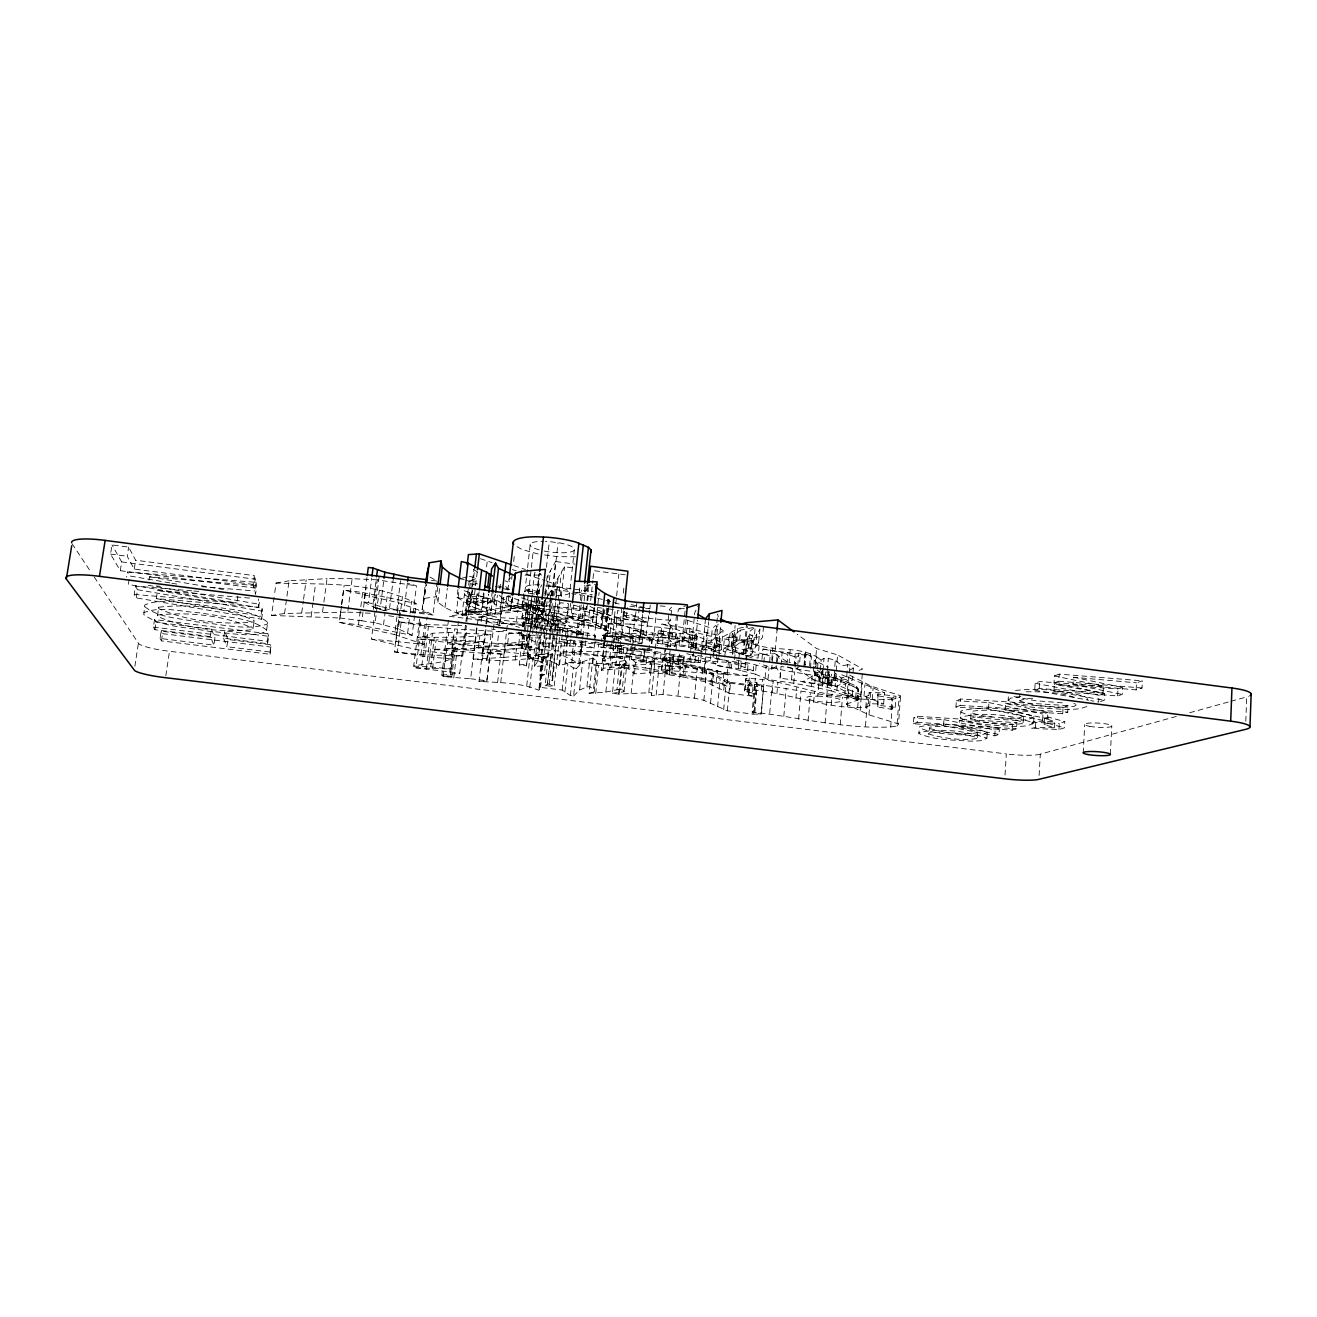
<?xml version="1.0" encoding="UTF-8"?>
<svg xmlns="http://www.w3.org/2000/svg" width="1317" height="1317" viewBox="0 0 1317 1317"><rect width="100%" height="100%" fill="white"/><g stroke="black" fill="none" stroke-linecap="round" stroke-linejoin="round"><path stroke-width="0.75" stroke-dasharray="5 3.75" d="M158.649 607.236L158.649 608.586C187.376 621.377 222.738 625.114 253.918 621.953L254.28 620.636C226.376 607.466 189.22 603.63 158.649 607.236L157.464 616.372C186.356 628.966 221.569 632.67 252.831 629.658L254.28 620.636M575.661 593.308L584.304 591.596L586.97 589.769L587.036 587.58L584.419 585.16M1245.816 721.255L1246.705 696.923A34.654 5.959 2.4 0 0 1248.697 696.281M686.091 619.023L684.182 639.124C654.154 635.024 617.936 642.12 592.601 622.085L592.732 619.171L582.015 620.933L585.736 586.016L589.539 584.633M1136.143 689.91L1136.489 682.815L1142.382 680.84L1142.037 688.001L1136.143 689.91L1073.092 684.346L1073.487 677.267L1136.489 682.815M1117.623 695.936L1117.968 688.989L1122.561 687.458L1122.232 694.438L1117.623 695.936L1053.946 691.244L1054.324 684.346L1117.968 688.989M1103.053 693.088L1103.416 686.124L1054.407 675.95L1054.012 683.013L1103.053 693.088L1039.278 688.495L1034.734 690.19L1035.129 683.293L1039.689 681.564L1103.416 686.124M1100.518 701.484L1104.222 700.282L1104.568 693.466L1054.324 684.346M1110.379 754.246L1111.795 725.733M1083.216 752.978L1084.714 724.63M1104.568 693.466L1099.02 695.31L1098.674 702.093L1090.674 700.595M1005.167 709.945L1062.704 713.765L1067.741 712.135L1068.087 705.632L960.702 698.998L956.356 700.743L955.944 707.114L988.524 708.99L1042.587 720.3L1047.509 718.703L1047.871 712.382L1005.562 703.525L1005.167 709.945L1047.509 718.703M1054.538 727.791L1054.884 721.617L1044.463 718.325L1044.118 724.531L1054.538 727.791L1035.442 727.297L1031.853 728.433L1032.215 722.342L1035.788 721.173L1054.884 721.617M1054.012 683.013L1058.852 681.218L1059.247 674.09L1142.382 680.84M1058.967 729.486L1059.312 723.362L1064.794 721.634L1064.465 727.824L1058.967 729.486L1031.853 728.433M1062.704 713.765L1063.066 707.311L1068.087 705.632M1035.442 727.297L1035.788 721.173M1039.278 688.495L1039.689 681.564M1039.097 775.466L1040.315 754.164L1177.908 716.004M1042.587 720.3L1042.949 714.012L1047.871 712.382M1044.118 724.531L1047.92 723.329L1048.283 717.09L1064.794 721.634M1023.161 722.473L1023.539 716.283C1007.521 711.065 989.166 708.842 972.242 711.196L971.057 712.431L970.662 718.605C986.713 723.659 1004.822 725.848 1021.729 723.659L1023.161 722.473C1006.945 715.493 987.322 719.411 971.057 712.431M1033.631 723.017L1033.993 716.794C1011.9 708.381 984.359 705.336 961.015 710.966L960.291 718.111C976.605 725.782 996.113 725.008 1013.909 726.424A27.822 4.33 3.8 0 0 1028.083 725.568L1033.631 723.017C1011.44 714.719 984.029 711.69 960.603 717.139L960.291 718.111M1086.821 706.538L1081.043 708.414A30.159 5.005 3.4 0 1 1065.338 709.468C1046.406 707.937 1025.186 709.155 1008.131 700.348L1008.443 695.376M1005.036 774.972L1006.303 753.917L169.498 651.273A27.542 4.05 8 0 1 138.417 643.239L92.305 574.097M1012.164 730.178L1012.543 724.169L1016.889 722.704L1016.526 728.778L1012.164 730.178L958.941 726.54L959.336 720.547L1012.543 724.169M1076.236 704.924L1074.425 706.274C1056.267 708.826 1036.528 706.669 1019.391 700.842L1019.786 694.207M988.524 708.99L988.935 702.587L956.356 700.743M986.927 738.195L987.306 732.384C966.448 725.091 941.227 721.914 919.414 726.869L918.871 733.52C934.444 740.253 952.537 739.808 969.312 741.109A25.846 3.786 4.2 0 0 982.219 740.434L986.927 738.195C966.003 731.001 940.881 727.84 919.019 732.647L918.871 733.52M994.747 735.841L995.109 729.98L999.373 728.548L999.01 734.458L994.747 735.841L943.548 725.618L913.405 723.79L913.833 717.847L917.587 716.333L1016.889 722.704M977.247 737.668L977.609 731.873C962.546 727.313 945.606 725.107 929.786 727.149L928.452 733.997C943.565 738.425 960.307 740.598 976.095 738.705L977.247 737.668C962.134 733.174 945.227 730.984 929.374 732.927L928.452 733.997M955.944 707.114L960.274 705.418L960.702 698.998M943.548 725.618L943.96 719.642L913.833 717.847M913.405 723.79L917.159 722.325L917.587 716.333M892.728 699.179C845.86 702.191 800.176 689.12 754.625 684.247L752.188 712.069C797.921 716.942 843.868 729.272 890.704 726.951L892.728 699.179L898.984 698.076L900.565 695.755L871.146 686.124L848.708 674.633L846.403 704.167L868.973 714.851L898.523 723.906L900.565 695.755M895.181 707.377L895.988 696.265L877.896 693.977L877.879 707.015L890.983 709.205L895.181 707.377L877.056 705.105M890.704 726.951L896.959 725.996L899.149 696.989M877.879 707.015L877.896 693.977M883.658 703.986L884.481 692.808L841.448 674.683L840.542 686.338L883.658 703.986L868.298 703.739L869.138 692.61L884.481 692.808M890.983 709.205L891.79 698.175L895.988 696.265M846.403 704.167L860.363 699.162L862.355 673.02M860.133 710.851L862.355 681.827M864.034 696.15L864.907 684.758M754.625 684.247L763.547 686.47L761.144 714.176L754.871 712.826L757.291 682.815L749.505 682.914L753.159 685.202L752.188 696.166L748.468 694.685L748.978 693.68L756.32 693.894L744.517 691.31L744.994 689.647C785.623 690.734 824.442 709.995 865.812 707.278L866.652 696.298L870.751 694.322L869.138 692.61M865.483 726.177L867.574 698.603M868.973 714.851L871.146 686.124M872.249 699.426L873.105 688.133M844.856 695.244L845.744 683.902M820.343 670.172L821.166 660.097L823.998 658.385L828.327 658.368L835.291 660.261L834.336 672.411L841.168 677.893L846.683 676.74L847.621 664.706L850.025 665.019L853.367 668.163L852.445 680.082L840.542 686.338M849.399 673.036L850.025 665.019M847.358 706.686L848.214 695.738C813.231 695.508 780.652 678.271 745.982 678.469L744.517 691.31M848.263 694.273L849.136 682.881L815.75 672.065L781.063 666.501L780.059 678.222C805.955 681.383 831.85 686.75 855.704 697.598C858.849 707.064 860.199 688.297 856.577 686.289L849.136 682.881M857.663 700.479L852.165 697.582L853.037 686.289C823.372 672.888 789.393 674.88 759.662 663.603M855.704 697.598L856.577 686.289M856.972 700.134L857.828 688.906M857.416 700.15L858.289 688.939M857.696 707.328L858.536 696.364L866.652 696.298M828.113 671.127L827.076 684.165L828.788 684.955L830.764 685.202L831.653 674.172M852.165 697.582L831.257 690.898L832.179 679.44M831.257 704.891L832.13 693.944M819.125 681.07C827.965 688.231 829.677 682.436 828.558 671.868L829.545 671.999L828.607 683.721L827.619 683.589L833.793 681.202L834.418 673.316M835.027 673.399L833.793 681.202M860.363 699.162L835.11 686.091L837.579 654.928L816.54 648.54L797.229 634.234M827.57 684.149L835.818 680.691L836.443 672.789M836.921 690.273L837.826 678.782M840.279 724.679L842.436 697.203M759.102 645.758L758.016 658.138L750.542 655.8L751.645 643.371C772.371 651.899 797.098 645.709 816.705 656.87L815.7 669.052L818.697 671.143M814.795 683.721L815.75 672.065M813.643 702.323L814.532 691.343M817.939 663.867L816.968 675.819L813.741 675.407L802.596 681.844L836.986 686.206L848.938 679.885L821.923 676.444L822.565 668.476M819.19 681.416L819.075 671.357M817.725 696.1L826.763 696.693A17.45 2.848 4.7 0 1 841.3 700.776A17.45 2.848 4.7 0 1 825.561 702.241L821.067 701.862A17.45 2.848 4.7 0 1 810.383 696.397L817.725 696.1L819.882 670.962M819.981 682.107L820.771 672.328M821.199 676.115L821.841 668.147M823.026 670.551L823.998 658.385M822.104 683.128L823.059 671.423M822.598 686.157L823.537 674.567M824.837 683.753L825.775 672.065L829.545 671.999M825.957 678.337L826.055 677.086L828.311 677.284L826.763 696.693M827.356 670.551L828.327 658.368M827.389 684.198L828.327 672.51M825.117 723.049L827.323 695.557M828.788 684.955L829.677 673.925M810.465 668.213L811.47 656.014L800.308 654.434L799.287 666.649L794.991 669.283L786.298 666.517M798.629 719.28L800.917 691.688M803.88 666.995L804.885 654.779M805.362 651.833L804.341 664.147L807.848 665.217M804.934 666.386L805.938 654.137L798.793 653.216L795.205 653.858L762.856 649.051L761.786 661.315M809.609 665.743L810.613 653.462M808.078 721.008L810.334 693.499M831.257 690.898L811.338 686.437L812.276 674.88M818.598 677.317L813.247 672.394L813.741 666.353M813.906 664.344L814.235 660.327L828.442 667.176M835.11 686.091L813.972 680.066L815.108 666.27M815.256 664.295L816.54 648.54M786.973 664.542L788.01 652.294M783.813 716.267L786.15 688.544M790.151 650.203L789.113 662.533L796.719 663.34M791.468 680.033L792.455 668.328M794.184 666.073L795.205 653.858M811.338 686.437L793.772 683.26L794.744 671.654M795.172 667.275L796.011 657.183L800.308 654.434M797.773 665.464L798.793 653.216M795.88 698.57L796.801 687.507M793.772 683.26L767.976 679.506L768.98 667.867M769.589 662.319L770.643 650.055M771.729 660.294L772.783 647.964M736.532 660.047L771.68 668.987L772.717 656.953L777.145 654.73L780.504 660.772M769.721 713.254L772.108 685.367M786.875 661.677L775.005 653.627L777.063 629.839M772.223 692.544L773.178 681.366M780.059 678.222L780.405 674.403L776.108 666.846L777.145 654.73M777.096 663.488L777.787 655.422M776.931 693.615L777.886 682.453M781.063 664.855L782.1 652.639L762.856 649.051M753.933 628.077L750.18 630.975L749.719 634.893L752.748 635.288L751.628 647.997L748.583 647.602L749.044 643.832L754.032 640.111L755.02 628.966M718.061 657.578L717.321 665.546L753.291 670.83L753.999 662.895M750.542 655.8L755.678 646.696L756.798 633.921L759.761 629.707M767.976 679.506L755.382 674.205L756.238 664.394M754.361 689.499L755.349 678.271M758.625 642.63L760.271 625.509M651.52 695.491L651.816 692.643L618.546 694.059L612.438 693.302L615.335 665.052L621.426 665.826L654.648 663.933L651.52 695.491L663.06 694.372L694.471 698.158L703.871 700.315L727.346 710.818L753.011 714.11L755.431 686.486L763.547 686.47M754.147 711.476L756.584 682.404L745.504 680.198M755.678 646.696L762.576 637.198L763.547 625.937M761.506 690.388L762.477 679.177M763.876 662.385L764.584 654.335L714.736 643.058L702.126 641.445L700.973 653.759M761.44 712.003L763.86 684.083M765.144 677.646L766.148 665.958M740.549 630.168L735.808 633.938L732.252 633.757L731.1 646.433L734.672 646.631L739.397 643.009L740.549 630.168L755.184 627.106M753.291 670.83L738.327 665.019L738.689 661.002M738.87 658.994L739.413 652.969L702.126 641.445M738.458 668.575L739.183 660.624M755.382 674.205L740.615 670.534L741.323 662.632M743.035 654.286L744.154 641.823L728.861 637.099L724.366 639.008L723.231 651.487L743.035 654.286L727.725 649.66L723.231 651.487M746.64 622.661L743.677 655.833L775.005 653.627M743.479 627.254L737.652 628.653L720.086 638.498L691.079 631.386L689.878 643.997L718.934 650.977L736.499 641.527L746.179 639.338L747.348 626.332M732.252 633.757L733.767 635.568L732.762 636.374L731.61 648.968L745.389 653.841L746.509 641.363L748.484 635.848L752.748 635.288M745.389 653.841L747.151 641.116M745.076 667.637L746.146 655.652M746.048 653.611L748.484 635.848M746.509 660.327L747.414 650.186M744.994 689.647L745.982 678.469M748.583 647.602L750.18 630.975M661.233 670.106L682.486 667.834L683.605 656.096L662.945 658.006L661.233 670.106L747.019 675.819L748.056 664.13L691.573 654.467M747.348 648.524L750.377 648.919L751.497 636.243M747.101 692.001L748.089 680.905M748.221 689.17L749.208 677.959M748.468 694.685L749.505 682.914M752.451 653.067L753.554 640.539L756.798 633.921M748.978 693.68L749.949 682.634M721.239 649.824L723.099 630.481L715.691 625.526L712.299 628.439L711.114 641.247L675.111 629.082L667.949 622.941L668.888 613.442M717.617 706.801L720.169 678.798C700.726 667.143 676.543 664.278 654.319 667.077L654.648 663.933M724.778 656.854L725.519 648.754M723.938 672.559L727.906 674.864L726.885 686.108L722.901 683.869L723.938 672.559C670.995 659.949 615.467 646.515 560.828 653.232L560.153 654.154L579.941 663.85L583.184 633.493L527.195 603.812L448.949 616.241L583.184 633.493M723.724 690.322L724.729 679.243M727.725 649.66L728.861 637.099M728.894 645.988L730.046 633.296M723.675 709.764L726.194 681.992L720.169 678.798M727.28 674.057L728.35 662.385L748.056 664.13M729.717 667.126L730.441 659.159M731.61 648.968L732.614 648.194L733.767 635.568M727.346 710.818L729.865 683.128L726.194 681.992M732.515 654.483L735.133 625.526M740.615 670.534L731.363 668.361L732.071 660.426M752.188 696.166L729.552 693.351L730.54 682.354L706.274 670.485L667.9 662.533L650.779 661.381L635.584 662.484L629.724 657.348L620.291 656.64L602.577 658.944L604.421 656.903C645.972 653.874 687.918 664.311 727.906 674.864M734.672 646.631L735.808 633.938M734.573 659.587L735.676 647.355M736.499 641.527L737.652 628.653M705.698 645.314L706.883 632.687M705.435 654.319L706.57 642.005M747.019 675.819L704.348 668.97L705.451 657.183M703.657 650.433L706.208 647.47L708.595 621.789M704.513 672.608L705.599 660.953M729.552 693.351L705.221 681.811L706.274 670.485M703.871 700.315L706.521 671.835M711.46 648.606L716.909 651.948L715.806 663.949L710.34 660.706L711.46 648.606L677.152 638.103L696.578 638.333L695.409 650.73M714.11 644.622L712.974 656.87L738.327 665.019M711.114 641.247L714.489 638.432L715.691 625.526M710.982 683.721L712.02 672.444M713.6 655.372L714.736 643.058M721.025 653.792L715.46 651.503L714.538 647.684L717.65 614.018L718.242 616.8M710.538 703.179L713.139 674.897M726.885 686.108L712.662 681.992L713.715 670.649M715.46 651.503L717.995 624.077M717.485 635.14L689.894 628.736L661.842 623.978L660.591 636.753L716.333 647.734L717.485 635.14L723.099 630.481M714.538 647.684L718.868 644.457L720.695 624.456M718.934 650.977L720.086 638.498M716.283 682.107L717.337 670.765M718.868 656.426L720.004 644.145M690.52 652.705L691.491 642.498M704.348 668.97L663.784 661.134L664.723 660.294L689.762 662.171L690.322 656.179M702.389 651.915L691.573 646.203L694.75 612.619L698.273 605.688M694.833 634.004L697.286 636.259L696.314 637.132L689.828 634.712L658.335 630.563L657.101 643.091L688.643 647.207L695.146 649.561L696.117 648.738L693.647 646.565L694.833 634.004L691.079 631.386M715.806 663.949L692.758 659.307L693.894 647.207L656.195 640.721L602.231 635.238L601.589 641.33M691.573 646.203L695.919 638.317L697.631 620.126M695.146 649.561L696.314 637.132M613.376 645.297L612.965 649.347C639.305 657.924 667.423 659.488 694.866 662.089L695.425 656.096M696.117 648.738L697.286 636.259M694.471 698.158L697.22 668.279M689.762 662.171L698.191 662.5L698.948 654.516M698.191 662.5L700.545 662.336L701.303 654.335M702.57 649.972L705.484 618.792M722.901 683.869L701.714 678.222L702.784 666.781M671.851 668.295L672.987 656.623M671.851 672.773L672.971 661.249M673.267 660.179L674.041 652.178M695.919 638.317L675.078 642.877L678.337 609.145L685.614 605.787M665.315 646.12L675.078 646.663L676.279 634.185L658.335 630.563M675.95 650.45L677.498 636.588L696.578 638.333M679.062 645.692L680.28 633.164M677.794 661.43L678.568 653.462M678.551 663.982L679.49 654.105M682.058 642.169L685.301 608.289L678.337 609.145M679.786 671.012L680.889 659.405L728.35 662.385M678.025 695.36L680.774 666.665M683.803 661.315L684.56 653.331M686.437 633.378L687.688 620.389L683.918 618.924M705.221 681.811L683.194 677.02L684.28 665.612M712.662 681.992L684.988 675.802L686.075 664.344M688.676 641.445L689.894 628.736M688.643 647.207L689.828 634.712M656.179 695.014L658.977 666.501M660.541 658.549L661.315 650.565M662.467 643.404L663.686 630.859M661.809 669.612L662.945 658.006M663.784 661.134L664.953 649.232M664.723 660.294L665.892 648.359M665.118 668.937L666.254 657.298M663.06 694.372L665.859 665.727M667.538 647.52L668.74 635.107L658.73 633.23L657.496 645.676M669.876 626.513L672.888 628.785L671.654 641.428L668.641 639.239L669.876 626.513L661.842 623.978M667.949 622.941L670.551 620.356L671.851 606.972L669.25 609.656L672.098 612.191M669.497 637.905L670.748 625.131M604.503 641.412L601.392 670.287L623.632 668.229L628.555 668.855L634.448 673.827L649.66 672.822L666.781 673.991L667.9 662.533M669.612 655.372L670.781 643.239M682.486 667.834L669.02 665.908L670.155 654.154L632.456 647.404M668.888 670.254L670.024 658.648L680.889 659.405M683.194 677.02L669.464 674.864L670.073 662.813M669.464 674.864L670.567 663.422M675.111 629.082L676.378 615.977M647.223 648.524L654.5 650.219L653.331 662.056L640.589 659.159L641.593 649.232M669.02 665.908L643.075 661.727L644.26 649.907M646.186 635.601L647.454 622.842L635.074 615.895L617.624 610.429L616.274 623.517L633.773 628.851L646.186 635.601C617.64 636.802 595.169 616.965 567.067 616.883L596.058 624.818L608.224 630.876L609.557 618.085L597.408 611.845L570.277 604.157M644.194 656.475L645.001 648.474M523.754 593.638L522.454 605.112L535.887 604.799L586.806 609.376L622.826 618.727L648.063 622.003L649.182 610.644M670.551 620.356L648.919 618.414L649.676 610.759M649.874 608.849L650.252 605.03M701.714 678.222L645.725 667.999L646.877 656.409M648.919 650.384L650.121 638.152L605.985 633.181L604.717 645.429L648.919 650.384L600.964 647.404L601.392 643.355M651.619 643.684L652.672 633.033M651.833 643.569L652.705 634.728L677.498 636.588M649.66 672.822L650.779 661.381M671.654 641.428L653.594 639.453L656.014 615.747M648.804 692.874L651.635 664.212M684.988 675.802L651.141 670.732L652.277 659.224M655.389 648.837L656.195 640.721M654.269 663.636L655.438 651.849M612.438 693.302L624.028 691.705L622.315 689.104L625.229 660.344L598.642 665.612L592.074 665.299L597.128 663.735L596.486 660.887L592.864 658.039L582.575 661.842L576.55 668.41L573.603 696.002L570.376 695.508L562.194 690.059L540.563 687.392L538.785 690.256C519.985 682.321 499.159 682.766 479.009 681.35L482.285 653.265L490.731 652.623L503.95 654.286L482.285 653.265M601.392 670.287L603.235 668.328L611.73 667.209L625.114 667.456L626.283 655.915M626.826 653.298L627.452 647.256M630.086 624.077L606.182 623.517L622.167 625.591L643.387 630.563L642.136 643.042L620.883 638.169L604.865 636.111L628.802 636.737L630.086 624.077L672.888 628.785M624.028 691.705L626.908 663.175L625.229 660.344M630.547 642.186L631.436 633.378L652.705 634.728M628.555 668.855L629.724 657.348M640.589 659.159L629.954 656.442L630.958 646.482M631.65 649.034L633.461 630.547L643.387 630.563M633.773 628.851L635.074 615.895M635.436 616.652L636.21 608.997M636.407 607.088L636.786 603.252M643.075 661.727L631.255 659.257L633.625 636.029M632.901 654.549L633.707 646.532M634.613 650.828L635.848 638.663M648.063 622.003L637.988 620.06L639.14 608.668M631.156 693.466L634.02 665.036M634.448 673.827L635.584 662.484M639.189 641.626L640.457 629.098M640.408 636.506L642.614 614.512M653.594 639.453L640.556 637.774L641.823 625.114M592.864 658.039L589.127 693.318L605.836 692.1L608.767 663.801M609.903 657.43L611.121 645.593L623.929 646.499L622.727 658.368L572.401 653.512L573.669 641.659L611.121 645.593M612.207 639.815L611.664 645.083L604.717 645.429M612.389 638.054L612.932 632.786L631.436 633.378M616.274 623.517L613.821 622.892L615.171 609.787L609.376 609.03M615.796 603.812L616.405 597.852M616.619 595.86L618.875 573.965M613.327 630.415L614.66 617.591L590.049 606.528L588.666 619.649M609.755 669.283L610.923 657.858M613.59 643.272L614.216 637.198L634.119 642.515M611.73 667.209L612.915 655.718M629.954 656.442L613.459 650.746L614.216 637.198M615.368 636.16L616.669 623.517M615.368 648.869L616.619 636.704M614.71 657.348L615.928 645.478M558.326 620.307L551.741 680.477L552.646 680.263L554.539 662.797L558.918 665.513L571.776 662.5L615.912 664.245L617.113 652.623M617.196 650.878L618.447 638.761M613.821 622.892L620.192 623.698L621.854 607.4M623.32 593.144L623.945 587.036M619.418 653.331L620.636 641.297M620.883 638.169L622.167 625.591M622.826 618.727L623.978 607.335M620.192 623.698L622.859 620.587L623.879 610.709M622.118 634.3L624.571 610.281M637.988 620.06L626.415 617.179L624.176 615.187L624.571 611.351M605.836 692.1L616.949 689.746L620.291 656.64M620.982 652.08L621.591 646.038M618.546 694.059L621.426 665.826M626.415 617.179L627.386 607.647M619.451 693.022L622.348 664.673L626.908 663.175M623.632 668.229L624.801 656.722M521.055 632.95L508.856 633.098L507.489 645.017L528.38 646.203L537.929 648.968L539.344 646.828L552.021 646.054L569.833 645.956L594.296 648.03L595.58 635.913L586.592 632.983L560.334 629.608L578.772 627.188L548.185 623.023L543.575 630.283M592.848 663.044L594.066 651.471M589.127 693.318L594.181 691.935L593.506 689.334L596.486 660.887M597.539 655.866L598.774 644.013M600.47 628.752L601.82 615.912M594.181 691.935L597.128 663.735M601.079 628.588L603.186 608.372M602.116 624.949L603.466 611.977M603.515 613.442L603.927 609.623M595.712 693.664L598.642 665.612M604.454 613.706L604.865 609.886M603.532 639.008L607.927 596.93M602.988 647.52L604.256 635.354L650.121 638.152M607.236 642.054L605.26 660.969L602.297 660.607L604.256 641.675M604.47 639.667L608.026 605.458M608.24 603.449L608.668 599.433M604.701 639.404L608.898 599.12M605.573 638.383L608.931 606.05M609.145 604.026L609.573 599.992M603.235 668.328L604.421 656.903M607.104 636.391L608.405 623.814M610.232 632.078L612.52 609.985M584.304 591.596L585.127 583.76M580.731 634.201L582.081 621.624L552.416 615.632L554.292 612.668L584.386 621.92L583.052 634.498L551.016 628.308L549.337 630.876L552.926 598.198M578.805 663.274L581.62 636.918M586.97 589.769L587.448 583.612M608.224 630.876L583.612 624.11L584.978 611.17L557.519 607.581L560.598 602.725L568.483 603.746L566.458 622.184M580.501 654.039L581.752 642.186M622.727 658.368L581.077 653.084L582.344 641.198L546.753 638.004L526.751 637.823L537.106 642.877L575.513 643.453L574.261 655.24L535.805 654.549L540.645 610.94M622.859 620.587L585.357 615.714L586.361 606.248M586.987 600.453L588.699 584.336M586.806 609.376L588.238 595.893L571.644 593.704M573.603 696.002L579.579 690.075L582.575 661.842M594.296 648.03L585.291 645.182L586.164 637.049M590.691 600.552L592.798 580.616M593.012 578.624L593.852 570.656L625.196 574.805M587.448 637.362L588.765 624.884L577.751 624.225L595.531 626.513L588.765 624.884M592.601 622.085L594.23 606.577M582.015 620.933L593.424 617.245L594.461 607.417M579.579 690.075L586.888 686.914L589.917 658.286M594.214 638.975L599.103 592.469M596.058 624.818L597.408 611.845M583.052 634.498L564.68 628.423L566.063 615.697M569.142 597.753L574.278 550.094M566.754 621.937L568.154 608.981M563.314 654.533L566.063 630.349M585.291 645.182L559.017 641.823L566.326 640.556L566.903 635.288M567.084 633.543L567.66 628.275M570.195 607.203L570.607 603.351M566.672 645.972L567.973 633.889M562.194 690.059L568.071 635.65M593.424 617.245L570.969 616.455L572.236 604.701M572.451 618.134L573.866 605.013M564.878 692.083L567.874 664.196L565.223 662.007L579.941 663.85M569.833 645.956L571.134 633.856L595.58 635.913M571.776 662.5L573.01 650.977M579.217 592.93L580.056 585.127M576.418 636.687L580.122 602.165M580.336 600.157L581.406 590.131M570.376 695.508L573.339 667.884L567.874 664.196M577.834 636.029L582.394 593.358M551.807 595.827L555.593 561.519L575.052 564.137M551.971 597.984L550.012 615.714L541.188 614.627L542.719 600.832M552.185 596.008L558.062 542.67M544.497 631.732L539.707 675.028L541.699 675.934L544.316 674.633L546.275 656.887L541.666 657.331L535.805 654.549M553.156 596.157L554.506 583.908L564.532 566.771L572.385 567.808M522.701 634.481L519.26 664.937L526.454 665.842L528.792 652.82L520.528 653.693L483.685 649.051L504.559 649.479L534.768 646.845L539.904 649.462L535.591 655.207L534.34 666.435L541.945 665.958L546.489 664.822L549.88 634.07M550.094 632.127L551.148 622.431M551.016 628.308L553.766 603.4M554.655 595.251L556.218 580.978M536.529 631.073L533.484 658.368L503.259 660.805L473.346 659.191L478.318 617.08L527.755 609.458L560.565 627.649L554.144 686.634L545.156 685.531L550.786 634.185M551 632.259L551.642 626.513M564.68 628.423L552.893 625.443L555.362 602.956M555.576 601.013L558.128 577.719M552.202 633.592L555.988 599.005M556.202 596.996L557.305 586.938M545.156 685.531L547.329 684.461L551.28 655.29L547.74 653.479L535.591 655.207M552.021 646.054L553.338 634.02M547.329 684.461L553.601 634.037M553.815 632.111L554.655 624.373M549.222 684.313L555.725 624.966M552.893 625.443L556.103 620.554L561.404 572.121M555.412 628.867L556.795 616.208M560.877 590.362L557.173 624.258L547.46 624.159M561.256 596.733L564.532 566.771M552.152 680.659L558.721 620.505M558.902 632.901L560.268 620.373L545.008 619.994L553.568 621.097L560.268 620.373M558.918 665.513L562.26 634.712M562.474 632.769L563.528 623.056M559.593 664.624L560.828 653.232M570.969 616.455L568.104 615.582A39.609 7.639 6.4 0 0 538.324 610.907L534.867 610.561L538.834 575.117L541.468 572.813M526.734 685.68L533.286 627.073M535.196 610.759L539.443 572.944M547.428 630.283L533.994 626.118L539.295 578.723M534.603 629.098L538.291 596.041M538.521 594.066L538.966 590.098M535.212 628.11L539.575 588.995M527.36 569.586L521.927 618.43L545.106 619.237L542.834 622.925L536.48 621.328L537.912 608.454L530.619 607.812L543.213 611.812L544.25 610.084L537.912 608.454M529.78 687.49L532.891 659.504L529.878 657.562L543.658 659.29L541.863 662.435L538.785 690.256M536.743 629.098L539.822 599.745M536.859 629.559L540.019 601.145M534.867 610.561L541.419 605.343L541.863 601.342M546.456 567.265L549.304 541.55M537.929 648.968L543.081 604.19M542.456 615.434L543.97 601.671M544.859 593.802L545.501 587.892M534.34 666.435L537.813 661.364L539.081 649.923M539.344 646.828L540.661 634.86M541.089 631.008L545.584 590.477M546.654 580.764L547.082 576.879L555.593 561.519M585.357 615.714L543.822 608.833L544.662 601.211M537.813 661.364L541.863 631.831M542.077 629.872L548.135 574.986M541.089 654.072L542.39 642.367M543.641 632.489L550.457 570.788M544.711 629.773L546.456 614.018M543.625 647.075L544.942 635.107M539.196 689.203L542.275 661.299M539.69 687.721L543.197 654.664M540.563 687.392L551.197 590.345M548.185 623.023L551.049 597.095M551.263 595.086L551.922 589.111L570.656 591.728M491.027 634.531C466.712 637.757 441.821 637.395 417.275 637.214L425.391 636.605L432.453 633.279L448.784 632.374L491.027 634.531L489.661 646.318L478.351 648.178L432.849 649.38L482.137 653.166L522.207 648.112L525.417 649.627L545.436 649.89L546.753 638.004M515.194 660.097L516.478 648.705M506.815 596.321L505.712 605.82L522.19 606.018L523.063 598.379M518.75 644.276L520.1 632.308L516.231 632.16M527.59 567.627L530.241 544.135A22.307 5.202 6.5 0 1 543.427 541.303M521.186 635.749L534.422 635.173L533.829 636.144L521.186 635.749L521.976 628.736M522.174 626.974L522.586 623.468L535.805 622.809L537.583 619.813L498.419 617.607L468.144 610.676L466.86 621.426M522.964 626.579L523.771 619.467M523.557 626.793L524.001 622.957M528.808 600.124L523.771 644.869L522.19 644.425L523.326 634.432M524.199 626.645L527.244 599.647M522.207 648.112L523.804 634.02M524.034 631.995L527.195 603.812M522.454 605.112L527.36 603.137L528.216 595.432M528.446 593.506L533.023 552.794M527.574 618.002L529.022 605.046L546.539 606.264L551.593 597.852M523.573 655.636L524.874 644.062M525.417 649.627L531.327 598.56M536.48 621.328L529.187 620.686L531.936 596.091M532.167 594.132L534.57 572.632L541.731 575.068M526.026 649.577L527.343 637.757M531.393 604.898L532.48 595.3M527.228 646.137L528.561 634.201M533.484 658.368L527.327 655.306L533.385 601.573M526.454 665.842L531.163 623.879M531.097 629.114L534.57 598.066L541.83 584.896M531.87 625.838L533.286 613.146M528.496 659.323L529.78 647.849M507.852 590.164L508.741 582.361L505.102 580.764M509.053 579.48L509.514 575.513M497.612 682.519L500.839 654.368M492.295 591.349L490.945 602.791L469 597.128L464.473 594.905L468.934 594.148L476.869 595.185L507.901 603.713L509.218 592.238M511.655 579.2L512.329 573.307M513.679 561.519L514.354 555.626M500.723 682.469L507.457 623.764M473.346 659.191L503.934 657.397L505.251 645.956L528.627 643.7L524.15 641.395L474.68 647.931L505.251 645.956M457.97 589.473L457.015 597.457L463.831 598.988L491.126 610.676L487.504 604.338L491.323 599.235L494.352 604.026L510.321 610.545L511.885 596.864M472.112 590.312L470.531 603.565L473.494 603.433L500.328 611.747L511.128 608.684L512.626 595.465M510.321 610.545L512.692 596.864M511.342 608.652L517.482 606.956L518.618 597.078M517.68 611.121L501.415 610.792L498.945 625.509L499.95 623.435L516.231 623.83L517.68 611.121L535.41 613.426L496.707 601.112L467.008 601.803L465.477 614.644L495.208 614.084L497.398 595.202M495.208 614.084L486.417 611.368L488.409 594.362M487.504 604.338L488.656 594.461M482.137 653.166L483.882 641.642L463.189 644.457L419.547 639.058L415.991 667.818L459.781 673.135L466.893 613.393M482.532 653.166L485.726 625.871M485.957 623.912L487.57 610.117M482.368 660.327L486.385 625.937M486.615 624.011L487.8 613.212L500.411 612.915M491.126 610.676L493.579 589.522M486.681 660.574L487.998 649.314M493.809 599.844L494.484 594.066M487.619 657.973L488.936 646.598M494.352 604.026L495.505 594.115M479.009 681.35L486.829 681.021L490.105 652.837M486.829 681.021L494.27 622.068M499.851 589.226L500.756 581.423M497.596 624.702L498.419 617.607M500.559 607.104L502.156 593.341M500.328 611.747L502.304 594.691M489.661 646.318L447.368 644.095L453.163 640.786L497.464 643.453L498.847 631.518L506.568 631.814M499.95 623.435L501.415 610.792M501.975 610.907L503.489 597.786L510.798 595.926M473.494 603.433L475.371 587.563M475.602 585.588L477.248 571.71M437.771 586.723L436.553 596.65L437.935 602.248L444.981 607.614L462.004 615.599L474.746 612.356L477.149 591.975M474.746 612.356L477.956 593.325M477.495 605.458L479.108 591.712M446.512 648.425L473.972 650.516L455.205 648.162L446.512 648.425L443.105 676.609L470.646 678.765L477.083 623.995M464.078 590.724L471.14 592.979L468.226 609.722L481.528 609.853L483.537 592.798M486.566 566.985L487.274 561.026M482.45 607.351L484.491 589.95M481.166 621.673L482.006 614.545M478.351 648.178L479.734 636.49M451.945 648.079L453.328 636.49M419.596 618.941L413.686 666.122C426.017 663.126 439.434 664.13 450.99 658.895L454.579 628.933L498.847 631.518M500.509 625.608L456.34 612.553L459.221 588.534M449.723 672.279L453.163 643.618M443.105 676.609L450.249 676.625L453.641 648.376M415.991 667.818L451.533 669.02L455.007 640.013L483.487 641.659M450.249 676.625L451.83 676.444L458.398 621.608M453.756 677.959L457.114 649.808M462.004 615.599L464.786 591.02M456.34 612.553L465.675 610.528L469.757 576.237L477.38 578.805M466.465 614.907L470.564 580.567L477.182 578.262M469 597.128L470.153 587.497M456.456 625.427L424.634 624.554L398.195 621.772L394.392 651.866L420.913 654.631L462.777 656.064L466.399 625.707L458.431 625.493M465.049 644.474L466.448 632.703M468.523 615.039L473.988 568.977M472.589 586.279L474.499 570.162M470.531 603.565L472.589 588.995M432.585 668.74L436.108 639.914L455.007 640.013M444.981 607.614L447.336 588.271M451.83 676.444L441.821 675.209L448.455 620.307M445.212 661.99L448.784 632.374M430.017 577.093L437.195 581.077L433.03 615.072L422.164 609.524L426.527 584.518M420.913 654.631L424.634 624.554M341.729 604.207L343.605 590.032L398.722 602.824L427.613 613.261L375.444 608.042L371.443 639.124L423.794 644.359L427.136 617.146M421.819 665.628L425.391 636.605M450.99 658.895L424.765 656.426L428.453 626.48L398.195 621.772M426.165 669.513L429.688 640.819M428.848 662.665L432.453 633.279M437.935 602.248L439.615 588.534M413.686 666.122L430.708 666.896L434.248 637.889M407.628 633.197L409.883 615.187M410.13 613.195L411.628 601.194M413.011 613.36L416.452 585.867L407.611 582.97M341.465 606.232L339.325 622.414L358.471 624.834L412.139 635.321L414.625 615.401M414.871 613.409L416.106 603.466C373.435 580.995 322.78 584.715 276.076 583.069L274.38 595.202M417.637 644.474L420.518 621.196M422.164 609.524L425.177 585.225M423.514 603.845L425.918 584.419M396.796 610.38L400.549 580.649M423.794 644.359L394.705 634.58L398.722 602.824M395.824 642.087L399.726 611.055M412.139 635.321L398.36 628.851L402.442 596.519M424.765 656.426L397.355 652.228L401.142 622.151M433.03 615.072L403.842 611.318L407.611 581.258M398.36 628.851L375.098 622.776L379.312 590.098M403.842 611.318L380.448 606.511L383.807 580.287M383.527 624.752L385.091 612.537M385.354 610.495L387.692 592.173M389.536 608.372L393.388 578.196M358.471 624.834L360.578 608.668M360.842 606.66L362.685 592.502L343.605 590.032M384.762 610.808L375.164 607.861L363.788 602.001L366.966 577.62M375.098 622.776L361.829 620.784L363.344 609.228M363.591 607.302L366.093 588.04M380.448 606.511L368.546 602.626L371.707 578.229M373.024 604.091L376.432 577.735M373.435 609.458L377.255 579.859L416.452 585.867M375.164 607.861L379.296 575.759M274.101 597.227L271.549 615.434L284.554 613.475L347.737 612.125L352.133 578.69L377.255 579.859M271.549 615.434L339.835 617.986L341.366 606.413M341.613 604.487L344.165 585.192M311.174 616.224L313.002 602.774M313.265 600.848L315.603 583.546M322.566 611.862L323.62 604.042M323.883 602.099L327.028 578.657L352.133 578.69M301.725 612.751L303.305 601.128M303.569 599.186L306.219 579.826M284.554 613.475L289.082 580.797L327.028 578.657M266.594 630.069L267.68 622.332C250.148 608.092 223.989 609.705 202.686 604.947C183.886 604.338 162.6 597.292 144.804 604.931L143.816 614.677C162.468 627.682 187.524 627.007 209.205 631.337C227.841 632.275 247.975 638.119 266.05 631.864L266.594 630.069C248.88 616.06 222.853 617.657 201.517 612.932C182.684 612.306 161.481 605.343 143.602 612.784M267.565 643.7L268.602 636.292L224.713 630.81L223.627 638.251L267.565 643.7L268.01 633.757L154.533 619.566L153.398 627.09L154.929 629.707L210.325 636.588L213.914 645.1L160.048 638.449L161.151 631.172L214.967 637.856L213.914 645.1M160.048 638.449L161.481 640.885L270.133 654.286L270.578 644.77L227.89 639.469L224.713 630.81M270.133 654.286L270.578 644.77M253.967 587.909L253.127 584.435L254.379 575.628L135.635 560.235L128.654 547.115L112.011 544.942L110.562 554.095L120.308 570.705L253.967 587.909L255.202 579.2L254.379 575.628M255.942 582.312L256.733 585.686L255.514 594.247L254.708 590.954L255.942 582.312L127.436 572.022L126.646 577.159M249.604 598.066L157.563 590.428L156.311 598.642L258.675 607.186L258.609 599.021M258.675 607.186L259.828 598.922M191.838 590.839L135.486 586.147L134.219 594.411L136.26 597.902L261.606 619.22L260.881 616.257L262.017 608.207L157.563 590.428M261.606 619.22L262.725 611.236L262.017 608.207M269.573 651.981L226.853 646.696L227.89 639.469M134.219 594.411L236.928 602.988L238.114 594.675M210.325 636.588L211.411 629.147L156.064 622.233L154.533 619.566M165.843 675.67L169.498 651.273M154.929 629.707L156.064 622.233M161.481 640.885L162.567 633.658L161.151 631.172M134.877 666.27L138.417 643.239M149.051 580.204L149.562 576.797L256.733 585.686M253.127 584.435L134.252 569.092L127.222 556.268L128.654 547.115M129.165 579.348L128.375 584.435L236.928 602.988M134.252 569.092L135.635 560.235M136.26 597.902L137.528 589.72L135.486 586.147M120.308 570.705L121.674 561.915L112.011 544.942M896.959 725.996L898.523 723.906M267.68 622.332L267.121 624.176C244.6 631.172 219.89 623.616 196.891 621.953C179.639 618.035 159.406 618.167 145.002 606.874L144.804 604.931M467.008 601.803L468.226 598.412L487.948 598.33L483.076 596.766L469.774 596.683M465.477 614.644L466.695 611.384L486.417 611.368M468.226 609.722L469.576 606.133L481.528 609.853M987.306 732.384L982.581 734.688A25.83 3.869 4.1 0 1 969.674 735.413C952.915 734.112 934.79 734.59 919.266 727.758M1008.131 700.348L1010.715 698.142L1021.613 696.314M547.246 597.078L542.867 604.569L521.516 597.836M548.234 595.399L551.922 589.111M1033.993 716.794L1028.445 719.411A27.805 4.412 3.8 0 1 1014.271 720.317C996.508 718.917 976.951 719.74 960.702 711.954M532.595 628.16L535.196 623.814L522.586 623.468M528.792 652.82L527.722 654.598L548.267 657.199L550.457 655.998M751.645 643.371L753.554 640.539M1087.167 699.887L1087.266 697.615C1064.268 689.631 1038.553 688.034 1014.353 690.536M602.297 660.607L605.26 660.969M970.662 718.605L976.16 716.58L992.129 716.942M1019.391 700.842L1025.795 698.487L1033.269 698.257M977.609 731.873L976.457 732.943C960.686 734.902 943.927 732.729 928.847 728.235M1023.539 716.283L1017.597 718.292L1001.825 717.946M716.333 647.734L721.93 643.239L714.489 638.432M750.377 648.919L751.628 647.997M157.464 615.055C188.561 611.664 224.664 615.352 253.177 628.374M849.975 670.024L853.367 668.163M503.489 597.786L501.843 598.659L523.376 605.507L529.022 605.046M546.275 656.887L543.641 658.27L554.539 662.797M771.68 668.987L776.108 666.846M865.812 707.278L869.911 705.402L868.298 703.739M675.078 642.877L684.182 639.124M859.178 670.402L862.668 669.003L837.579 654.928M1054.407 675.95L1059.247 674.09M1044.463 718.325L1048.283 717.09M1189.695 712.727L1229.008 701.829M1230.967 701.27L1246.705 696.923M462.3 578.081L467.897 576.698M706.208 647.47L718.868 644.457M551.741 680.477L552.646 680.263M847.621 664.706L842.106 665.925L835.291 660.261M739.397 643.009L754.032 640.111M746.179 639.338L759.283 636.769L762.576 637.198M585.736 586.016L594.658 584.32M276.076 583.069L289.082 580.797M424.831 598.33L436.553 596.65M616.949 689.746L622.315 689.104M441.821 675.209L459.781 673.135M519.26 664.937L527.524 664.114M566.326 640.556L573.751 639.897M503.934 657.397L527.327 655.306M539.707 675.028L544.316 674.633M586.888 686.914L589.851 686.7L593.506 689.334M517.482 606.956L541.419 605.343M1026.19 691.787C1042.916 691.688 1061.156 691.985 1076.598 698.24M605.985 633.181L612.932 632.786M615.335 665.052L622.348 664.673M511.128 608.684L530.257 608.075L505.712 605.82M575.628 556.811L557.815 556.647L541.501 554.556M818.697 677.975L828.212 678.518M507.489 645.017L523.771 644.869M638.169 643.025L642.136 643.042M753.011 714.11L761.144 714.176M662.369 658.516L670.024 658.648M1062.292 702.85L1035.442 700.71L1013.432 696.512M471.009 602.297L490.945 602.791M545.732 585.933L555.807 586.559A22.405 4.692 6.4 0 1 569.125 593.523A22.405 4.692 6.4 0 1 545.024 594.477M619.072 645.33L628.341 645.659M1032.215 722.342L1059.312 723.362M497.464 643.453L522.19 644.425M699.788 650.252L692.314 649.841M694.866 662.089L700.545 662.336M522.24 617.607L564.878 619.78M347.737 612.125L370.982 613.31M419.547 639.058L436.108 639.914M658.73 633.23L676.279 634.185M602.231 635.238L604.256 635.354M508.856 633.098L529.714 634.251M848.214 695.738L858.536 696.364M960.274 705.418L1067.741 712.135M1005.562 703.525L1063.066 707.311M917.159 722.325L1016.526 728.778M502.847 630.448L506.749 630.744M201.633 586.674L254.708 590.954M1058.852 681.218L1142.037 688.001M156.361 585.983L160.411 586.328M193.846 591.004L199.888 591.498M628.802 636.737L640.556 637.774M660.064 605.902L665.958 606.429M545.436 649.89L581.077 653.084M428.453 626.48L454.579 628.933M600.964 647.404L654.993 652.903L692.758 659.307M430.708 666.896L451.533 669.02M153.398 627.09L266.956 641.231M162.567 633.658L271.137 647.124M470.646 678.765L487.455 680.84M615.912 664.245L645.725 667.999M625.114 667.456L651.141 670.732M666.781 673.991L668.97 674.255M730.54 682.354L753.159 685.202M394.392 651.866L397.355 652.228M642.466 648.672L650.483 649.709M582.344 641.198L623.929 646.499M846.683 676.74L849.086 677.053L852.445 680.082M835.818 680.691L829.2 679.852L813.247 672.394M339.835 617.986L361.829 620.784M631.255 659.257L653.331 662.056M597.786 607.532L601.655 608.042M121.674 561.915L255.202 579.2M582.081 621.624L584.386 621.92M556.103 620.554L583.612 624.11M633.461 630.547L668.74 635.107M468.144 610.676L487.8 613.212M363.788 602.001L368.546 602.626M478.318 617.08L560.565 627.649M516.231 623.83L533.994 626.118M781.376 661.546L787.171 662.286M431.383 580.303L437.195 581.077M629.987 606.199L643.569 607.993M645.495 608.24L649.38 608.75L627.781 603.845M529.599 593.424L535.492 594.197M624.176 615.187L648.919 618.414M522.19 606.018L543.822 608.833M110.562 554.095L127.222 556.268M729.865 683.128L755.431 686.486M548.794 585.818L593.21 591.679M470.564 580.567L478.466 581.604M595.218 641.955L599.169 642.482M572.615 591.992L592.222 594.741M462.777 656.064L415.81 649.462L371.443 639.124M724.366 639.008L744.154 641.823M670.155 654.154L683.605 656.096M388.663 615.747L396.532 616.916M398.508 617.212L408.352 618.677M614.66 617.591L647.454 622.842M573.339 667.884L576.55 668.41M156.311 598.642L260.881 616.257M878.702 695.969L891.79 698.175M148.261 585.324L257.902 604.026M137.528 589.72L262.725 611.236M637.872 643.173L641.626 643.815M149.562 576.797L227.215 590.197M169.844 582.888L129.692 575.957L127.436 572.022M171.852 583.233L177.877 584.271M1053.946 691.244L1104.222 700.282M491.504 629.016L495.159 629.691M1034.734 690.19L1088.682 700.232M1035.129 683.293L1099.02 695.31M958.941 726.54L999.01 734.458M657.101 643.091L675.078 646.663M959.336 720.547L999.373 728.548M717.321 665.546L731.363 668.361M943.96 719.642L995.109 729.98M362.685 592.502L416.106 603.466M1073.092 684.346L1122.232 694.438M693.894 647.207L716.909 651.948M1073.487 677.267L1122.561 687.458M988.935 702.587L1042.949 714.012M527.36 603.137L507.177 596.025M339.325 622.414L394.705 634.58M538.143 553.996L522.042 549.502L515.474 545.814M375.444 608.042L386.968 610.89M588.238 595.893L595.646 597.737M597.506 598.198L604.915 600.058M470.597 583.661L477.906 585.588M1047.92 723.329L1064.465 727.824M605.853 600.322L622.348 604.931M584.978 611.17L609.557 618.085M495.373 586.378L500.641 587.859M502.403 588.353L509.432 590.329L505.712 586.509M827.076 684.165L830.764 685.202M752.188 712.069L754.871 712.826M686.733 653.66L690.338 654.73M692.149 655.273L710.34 660.706M660.591 636.753L668.641 639.239M521.927 618.43L529.187 620.686M465.675 610.528L519.359 627.435M460.423 578.542L464.243 579.743M466.152 580.353L477.61 583.958M764.584 654.335L772.717 656.953M782.1 652.639L796.011 657.183M687.688 620.389L712.299 628.439M532.891 659.504L541.863 662.435M498.353 585.867L504.065 587.794M505.975 588.436L509.794 589.72M513.762 565.553L525.434 569.52M480.491 558.704L492.114 562.672M512.362 569.553L516.215 570.87M525.829 574.146L544.991 580.665M546.901 581.324L554.506 583.908M805.938 654.137L811.47 656.014M732.762 636.374L746.509 641.363M739.413 652.969L752.698 658.286M1073.849 703.426L1075.577 704.2M614.71 638.663L619.155 640.638M548.152 683.803L554.144 686.634M538.637 660.92L546.489 664.822M853.037 686.289L858.519 689.268M457.015 597.457L476.112 608.882M473.379 569.388L478.532 572.747M689.878 643.997L693.647 646.565M797.032 668.575L813.972 680.066M538.834 575.117L532.233 575.035A39.461 8.379 6.4 0 0 523.326 575.249M816.705 656.87L821.166 660.097M538.11 614.463L550.358 624.077M572.401 653.512L574.261 655.24M814.235 660.327L819.569 665.414M573.669 641.659L575.513 643.453M499.176 595.086L507.901 603.713M731.1 646.433L732.614 648.194M72.056 543.74L91.169 572.401M211.411 629.147L214.967 637.856M223.627 638.251L226.853 646.696M612.965 649.347L613.459 650.746M268.01 633.757L268.602 636.292M1040.315 754.164A25.813 3.622 4 0 1 1006.303 753.917M509.449 581.719A39.461 8.379 6.4 0 1 511.358 577.554M539.46 593.588A22.405 4.692 6.4 0 1 525.401 587.152A22.405 4.692 6.4 0 1 544.217 585.028M544.201 551.049A22.307 5.202 6.5 0 0 572.895 551.214A22.307 5.202 6.5 0 0 560.598 543.081L549.057 541.517A22.307 5.202 6.5 0 0 545.254 541.32M539.18 549.864A22.307 5.202 6.5 0 1 530.257 544.102M528.874 589.654L523.968 591.712L537.385 591.349L528.874 589.654M540.941 614.595L535.278 614.315A22.471 4.346 6.4 0 0 522.833 618.183A22.471 4.346 6.4 0 0 547.592 623.945L553.14 624.225A22.471 4.346 6.4 0 0 566.639 621.608A22.471 4.346 6.4 0 0 552.564 616.109L540.941 614.595M1089.62 726.326A13.647 2.124 3.4 0 0 1111.696 726.276A13.647 2.124 3.4 0 0 1093.423 722.918A13.647 2.124 3.4 0 0 1089.62 726.326"/><path stroke-width="1.5" d="M590.954 552.35L591.037 549.946L588.452 547.329L576.039 542.143A39.296 9.17 6.5 0 0 546.539 537.171L536.529 536.776A39.296 9.17 6.5 0 0 513.745 544.3M1249.981 726.786L1251.15 694.026M71.727 545.699L66.327 579.036L134.301 670.106A27.624 3.671 7.8 0 0 165.53 677.695L1004.789 778.791A25.879 3.276 4.1 0 0 1038.866 779.351L1245.536 729.371A34.769 5.4 2.8 0 0 1230.704 721.173L1231.955 688.034L105.146 540.398A38.012 7.244 9.1 0 0 71.595 542.686M777.063 629.839L777.903 619.928L746.64 622.661L738.969 624.571M708.793 619.813L709.336 613.87L721.996 610.446L720.876 622.447M697.829 618.101L699.162 603.943L687.03 607.746M686.289 617.014L687.441 604.947C657.627 600.898 620.702 608.635 596.288 587.184L596.453 583.991L594.642 602.692M656.212 613.755L657.199 603.746M642.811 612.52L643.815 602.511M624.884 600.848L627.913 571.232L590.625 566.228L588.913 582.328M624.768 608.273L625.591 600.272M603.4 606.363L604.668 594.23M612.734 607.993L613.771 597.951M587.448 583.612L591.037 549.946M594.658 605.458L597.161 581.867L574.772 581.225M572.451 602.758L578.871 543.131M579.48 580.682L583.349 544.662M584.633 583.168L588.452 547.329M539.608 571.315L543.427 537.04M542.077 599.35L545.419 569.356L521.532 571.364L515.391 573.274L512.099 594.905M509.514 575.513L513.383 541.847M512.922 594.889L515.391 573.274M518.832 595.103L521.532 571.364M488.887 592.485L491.669 568.779L495.538 563.149L498.501 568.368L514.338 575.364M492.262 591.218L495.538 563.149M495.735 592.14L498.501 568.368M502.156 593.341L504.641 571.693M504.823 572.846L505.975 562.902M477.478 569.718L479.355 553.864L468.408 554.589L467.206 564.631M479.339 589.753L481.66 570.113L468.111 563.166L461.329 561.552L458.217 587.481M484.491 589.95L486.582 572.138L481.66 570.113M489.249 573.883L487.619 587.761L484.952 586.065L490.138 588.139M465.263 587.053L468.111 563.166M474.746 568.154L476.408 554.062M447.566 586.345L449.212 572.796L442.249 566.985L440.932 560.877L429.21 562.82L425.424 583.201M426.774 582.542L429.21 562.82M438.018 584.732L440.932 560.877M440.092 584.616L442.249 566.985M426.165 582.476L427.844 568.878M407.611 581.258L408.122 577.258L384.844 572.22L373.024 568.071L368.283 567.446L367.229 575.578M384.07 578.262L384.844 572.22M393.388 578.196L393.898 574.179M371.97 576.204L373.024 568.071M376.695 575.71L377.469 569.635M66.327 579.036A38.16 6.585 8.8 0 1 99.45 576.319L105.146 540.398M709.336 613.87L705.484 618.792L697.829 614.38M99.45 576.319L1230.704 721.173M408.122 577.258L425.572 579.546M479.355 553.864L511.803 564.894M720.383 619.006L731.445 623.896M449.212 572.796L461.032 578.789M486.582 572.138L492.542 576.039M777.903 619.928L794.003 631.847M1231.955 688.034A34.654 5.959 2.4 0 1 1250.113 695.574M1088.138 754.559A13.697 1.926 3.6 0 0 1110.264 754.74A13.697 1.926 3.6 0 0 1091.941 751.497A13.697 1.926 3.6 0 0 1088.138 754.559"/></g></svg>
